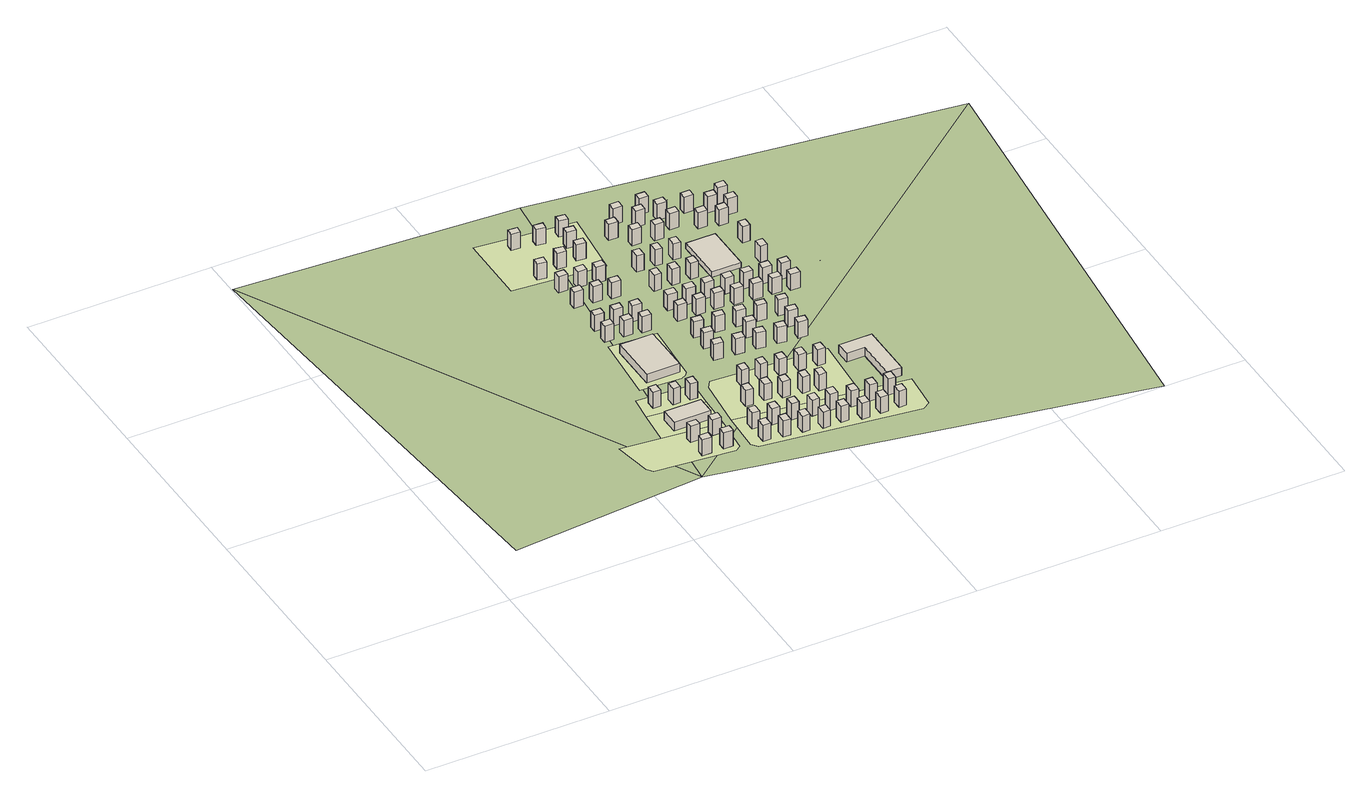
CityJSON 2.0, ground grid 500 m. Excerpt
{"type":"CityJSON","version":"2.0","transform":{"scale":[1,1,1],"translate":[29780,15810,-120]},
"CityObjects":{
"building1":{"type":"Building","geometry":[{"type":"Solid","lod":"1","boundaries":[[[[0,1,2,3]],[[4,5,3,2]],[[6,7,1,0]],[[7,4,2,1]],[[4,7,6,5]],[[6,0,3,5]]]]}]},
"building2":{"type":"Building","geometry":[{"type":"Solid","lod":"1","boundaries":[[[[8,9,10,11]],[[12,13,11,10]],[[14,15,9,8]],[[15,12,10,9]],[[12,15,14,13]],[[14,8,11,13]]]]}]},
"building3":{"type":"Building","geometry":[{"type":"Solid","lod":"1","boundaries":[[[[16,17,18,19]],[[20,21,18,17]],[[22,16,19,23]],[[16,22,20,17]],[[22,23,21,20]],[[19,18,21,23]]]]}]},
"building4":{"type":"Building","geometry":[{"type":"Solid","lod":"1","boundaries":[[[[24,25,26,27]],[[28,29,27,26]],[[30,31,25,24]],[[31,28,26,25]],[[28,31,30,29]],[[30,24,27,29]]]]}]},
"building5":{"type":"Building","geometry":[{"type":"Solid","lod":"1","boundaries":[[[[32,33,34,35]],[[36,37,35,34]],[[38,39,33,32]],[[39,36,34,33]],[[36,39,38,37]],[[38,32,35,37]]]]}]},
"building6":{"type":"Building","geometry":[{"type":"Solid","lod":"1","boundaries":[[[[40,41,42,43]],[[44,45,43,42]],[[46,47,41,40]],[[47,44,42,41]],[[44,47,46,45]],[[46,40,43,45]]]]}]},
"building7":{"type":"Building","geometry":[{"type":"Solid","lod":"1","boundaries":[[[[48,49,50,51]],[[52,53,50,49]],[[54,48,51,55]],[[48,54,52,49]],[[54,55,53,52]],[[51,50,53,55]]]]}]},
"building8":{"type":"Building","geometry":[{"type":"Solid","lod":"1","boundaries":[[[[56,57,58,59]],[[60,61,58,57]],[[62,56,59,63]],[[56,62,60,57]],[[62,63,61,60]],[[59,58,61,63]]]]}]},
"building9":{"type":"Building","geometry":[{"type":"Solid","lod":"1","boundaries":[[[[64,65,66,67]],[[68,69,66,65]],[[70,64,67,71]],[[64,70,68,65]],[[70,71,69,68]],[[67,66,69,71]]]]}]},
"building10":{"type":"Building","geometry":[{"type":"Solid","lod":"1","boundaries":[[[[72,73,74,75]],[[76,77,75,74]],[[78,79,73,72]],[[79,76,74,73]],[[76,79,78,77]],[[78,72,75,77]]]]}]},
"building11":{"type":"Building","geometry":[{"type":"Solid","lod":"1","boundaries":[[[[80,81,82,83]],[[84,85,82,81]],[[86,80,83,87]],[[80,86,84,81]],[[86,87,85,84]],[[83,82,85,87]]]]}]},
"building12":{"type":"Building","geometry":[{"type":"Solid","lod":"1","boundaries":[[[[88,89,90,91]],[[92,93,90,89]],[[94,95,88,91]],[[95,92,89,88]],[[92,95,94,93]],[[94,91,90,93]]]]}]},
"building13":{"type":"Building","geometry":[{"type":"Solid","lod":"1","boundaries":[[[[96,97,98,99]],[[100,101,99,98]],[[102,103,97,96]],[[103,100,98,97]],[[100,103,102,101]],[[102,96,99,101]]]]}]},
"building14":{"type":"Building","geometry":[{"type":"Solid","lod":"1","boundaries":[[[[104,105,106,107]],[[108,109,106,105]],[[110,104,107,111]],[[104,110,108,105]],[[110,111,109,108]],[[107,106,109,111]]]]}]},
"building15":{"type":"Building","geometry":[{"type":"Solid","lod":"1","boundaries":[[[[112,113,114,115]],[[116,117,115,114]],[[118,119,113,112]],[[119,116,114,113]],[[116,119,118,117]],[[118,112,115,117]]]]}]},
"building16":{"type":"Building","geometry":[{"type":"Solid","lod":"1","boundaries":[[[[120,121,122,123]],[[124,125,123,122]],[[126,127,121,120]],[[127,124,122,121]],[[124,127,126,125]],[[126,120,123,125]]]]}]},
"building17":{"type":"Building","geometry":[{"type":"Solid","lod":"1","boundaries":[[[[128,129,130,131]],[[132,133,130,129]],[[134,128,131,135]],[[128,134,132,129]],[[134,135,133,132]],[[131,130,133,135]]]]}]},
"building18":{"type":"Building","geometry":[{"type":"Solid","lod":"1","boundaries":[[[[136,137,138,139]],[[140,141,138,137]],[[142,136,139,143]],[[136,142,140,137]],[[142,143,141,140]],[[139,138,141,143]]]]}]},
"building19":{"type":"Building","geometry":[{"type":"Solid","lod":"1","boundaries":[[[[144,145,146,147]],[[148,149,147,146]],[[150,151,145,144]],[[151,148,146,145]],[[148,151,150,149]],[[150,144,147,149]]]]}]},
"building20":{"type":"Building","geometry":[{"type":"Solid","lod":"1","boundaries":[[[[152,153,154,155]],[[156,157,155,154]],[[158,159,153,152]],[[159,156,154,153]],[[156,159,158,157]],[[158,152,155,157]]]]}]},
"building21":{"type":"Building","geometry":[{"type":"Solid","lod":"1","boundaries":[[[[160,161,162,163]],[[164,165,160,163]],[[165,164,166,167]],[[166,164,163,162]],[[166,162,161,167]],[[167,161,160,165]]]]}]},
"building22":{"type":"Building","geometry":[{"type":"Solid","lod":"1","boundaries":[[[[168,169,170,171]],[[172,173,170,169]],[[174,168,171,175]],[[168,174,172,169]],[[174,175,173,172]],[[171,170,173,175]]]]}]},
"building23":{"type":"Building","geometry":[{"type":"Solid","lod":"1","boundaries":[[[[176,177,178,179]],[[180,181,179,178]],[[182,183,177,176]],[[183,180,178,177]],[[180,183,182,181]],[[182,176,179,181]]]]}]},
"building24":{"type":"Building","geometry":[{"type":"Solid","lod":"1","boundaries":[[[[184,185,186,187]],[[188,189,187,186]],[[190,191,185,184]],[[191,188,186,185]],[[188,191,190,189]],[[190,184,187,189]]]]}]},
"building25":{"type":"Building","geometry":[{"type":"Solid","lod":"1","boundaries":[[[[192,193,194,195]],[[196,197,194,193]],[[198,192,195,199]],[[192,198,196,193]],[[198,199,197,196]],[[195,194,197,199]]]]}]},
"building26":{"type":"Building","geometry":[{"type":"Solid","lod":"1","boundaries":[[[[200,201,202,203]],[[204,205,203,202]],[[201,206,204,202]],[[207,205,204,206]],[[206,201,200,207]],[[200,203,205,207]]]]}]},
"building27":{"type":"Building","geometry":[{"type":"Solid","lod":"1","boundaries":[[[[208,209,210,211]],[[212,213,210,209]],[[214,208,211,215]],[[208,214,212,209]],[[214,215,213,212]],[[211,210,213,215]]]]}]},
"building28":{"type":"Building","geometry":[{"type":"Solid","lod":"1","boundaries":[[[[216,217,218,219]],[[220,221,219,218]],[[222,223,217,216]],[[223,220,218,217]],[[220,223,222,221]],[[222,216,219,221]]]]}]},
"building29":{"type":"Building","geometry":[{"type":"Solid","lod":"1","boundaries":[[[[224,225,226,227]],[[228,229,226,225]],[[230,224,227,231]],[[224,230,228,225]],[[230,231,229,228]],[[227,226,229,231]]]]}]},
"building30":{"type":"Building","geometry":[{"type":"Solid","lod":"1","boundaries":[[[[232,233,234,235]],[[236,237,235,234]],[[238,239,233,232]],[[239,236,234,233]],[[236,239,238,237]],[[238,232,235,237]]]]}]},
"building31":{"type":"Building","geometry":[{"type":"Solid","lod":"1","boundaries":[[[[240,241,242,243]],[[244,245,242,241]],[[246,240,243,247]],[[240,246,244,241]],[[246,247,245,244]],[[243,242,245,247]]]]}]},
"building32":{"type":"Building","geometry":[{"type":"Solid","lod":"1","boundaries":[[[[248,249,250,251]],[[251,252,253,248]],[[253,252,254,255]],[[250,254,252,251]],[[250,249,255,254]],[[249,248,253,255]]]]}]},
"building33":{"type":"Building","geometry":[{"type":"Solid","lod":"1","boundaries":[[[[256,257,258,259]],[[260,261,259,258]],[[262,263,257,256]],[[263,260,258,257]],[[260,263,262,261]],[[262,256,259,261]]]]}]},
"building34":{"type":"Building","geometry":[{"type":"Solid","lod":"1","boundaries":[[[[264,265,266,267]],[[268,269,267,266]],[[270,271,265,264]],[[268,271,270,269]],[[270,264,267,269]],[[271,268,266,265]]]]}]},
"building35":{"type":"Building","geometry":[{"type":"Solid","lod":"1","boundaries":[[[[272,273,274,275]],[[276,277,274,273]],[[278,272,275,279]],[[272,278,276,273]],[[278,279,277,276]],[[275,274,277,279]]]]}]},
"building36":{"type":"Building","geometry":[{"type":"Solid","lod":"1","boundaries":[[[[280,281,282,283]],[[284,285,282,281]],[[286,280,283,287]],[[280,286,284,281]],[[286,287,285,284]],[[283,282,285,287]]]]}]},
"building37":{"type":"Building","geometry":[{"type":"Solid","lod":"1","boundaries":[[[[288,289,290,291]],[[292,293,291,290]],[[294,295,289,288]],[[292,295,294,293]],[[294,288,291,293]],[[295,292,290,289]]]]}]},
"building38":{"type":"Building","geometry":[{"type":"Solid","lod":"1","boundaries":[[[[296,297,298,299]],[[300,301,299,298]],[[302,303,297,296]],[[303,300,298,297]],[[300,303,302,301]],[[302,296,299,301]]]]}]},
"building39":{"type":"Building","geometry":[{"type":"Solid","lod":"1","boundaries":[[[[304,305,306,307]],[[308,309,306,305]],[[310,304,307,311]],[[304,310,308,305]],[[310,311,309,308]],[[307,306,309,311]]]]}]},
"building40":{"type":"Building","geometry":[{"type":"Solid","lod":"1","boundaries":[[[[312,313,314,315]],[[316,317,315,314]],[[313,318,316,314]],[[319,317,316,318]],[[318,313,312,319]],[[312,315,317,319]]]]}]},
"building41":{"type":"Building","geometry":[{"type":"Solid","lod":"1","boundaries":[[[[320,321,322,323]],[[324,325,322,321]],[[325,326,323,322]],[[327,324,321,320]],[[325,324,327,326]],[[327,320,323,326]]]]}]},
"building42":{"type":"Building","geometry":[{"type":"Solid","lod":"1","boundaries":[[[[328,329,330,331]],[[332,333,330,329]],[[334,328,331,335]],[[328,334,332,329]],[[334,335,333,332]],[[331,330,333,335]]]]}]},
"building43":{"type":"Building","geometry":[{"type":"Solid","lod":"1","boundaries":[[[[336,337,338,339]],[[339,340,341,336]],[[341,340,342,343]],[[338,342,340,339]],[[338,337,343,342]],[[337,336,341,343]]]]}]},
"building44":{"type":"Building","geometry":[{"type":"Solid","lod":"1","boundaries":[[[[344,345,346,347]],[[348,349,347,346]],[[350,351,345,344]],[[351,348,346,345]],[[348,351,350,349]],[[350,344,347,349]]]]}]},
"building45":{"type":"Building","geometry":[{"type":"Solid","lod":"1","boundaries":[[[[352,353,354,355]],[[356,357,355,354]],[[358,359,353,352]],[[356,359,358,357]],[[358,352,355,357]],[[359,356,354,353]]]]}]},
"building46":{"type":"Building","geometry":[{"type":"Solid","lod":"1","boundaries":[[[[360,361,362,363]],[[364,365,362,361]],[[366,360,363,367]],[[360,366,364,361]],[[366,367,365,364]],[[363,362,365,367]]]]}]},
"building47":{"type":"Building","geometry":[{"type":"Solid","lod":"1","boundaries":[[[[368,369,370,371]],[[372,373,370,369]],[[374,368,371,375]],[[368,374,372,369]],[[374,375,373,372]],[[371,370,373,375]]]]}]},
"building48":{"type":"Building","geometry":[{"type":"Solid","lod":"1","boundaries":[[[[376,377,378,379]],[[380,381,379,378]],[[382,383,377,376]],[[383,380,378,377]],[[380,383,382,381]],[[382,376,379,381]]]]}]},
"building49":{"type":"Building","geometry":[{"type":"Solid","lod":"1","boundaries":[[[[384,385,386,387]],[[388,389,387,386]],[[385,390,388,386]],[[391,389,388,390]],[[390,385,384,391]],[[384,387,389,391]]]]}]},
"building50":{"type":"Building","geometry":[{"type":"Solid","lod":"1","boundaries":[[[[392,393,394,395]],[[396,397,394,393]],[[398,392,395,399]],[[392,398,396,393]],[[398,399,397,396]],[[395,394,397,399]]]]}]},
"building51":{"type":"Building","geometry":[{"type":"Solid","lod":"1","boundaries":[[[[400,401,402,403]],[[404,405,402,401]],[[405,406,403,402]],[[407,404,401,400]],[[405,404,407,406]],[[407,400,403,406]]]]}]},
"building52":{"type":"Building","geometry":[{"type":"Solid","lod":"1","boundaries":[[[[408,409,410,411]],[[412,413,410,409]],[[414,408,411,415]],[[408,414,412,409]],[[414,415,413,412]],[[411,410,413,415]]]]}]},
"building53":{"type":"Building","geometry":[{"type":"Solid","lod":"1","boundaries":[[[[416,417,418,419]],[[420,421,419,418]],[[417,422,420,418]],[[423,421,420,422]],[[422,417,416,423]],[[416,419,421,423]]]]}]},
"building54":{"type":"Building","geometry":[{"type":"Solid","lod":"1","boundaries":[[[[424,425,426,427]],[[428,429,426,425]],[[430,424,427,431]],[[424,430,428,425]],[[430,431,429,428]],[[427,426,429,431]]]]}]},
"building55":{"type":"Building","geometry":[{"type":"Solid","lod":"1","boundaries":[[[[432,433,434,435]],[[436,437,434,433]],[[438,432,435,439]],[[432,438,436,433]],[[438,439,437,436]],[[435,434,437,439]]]]}]},
"building56":{"type":"Building","geometry":[{"type":"Solid","lod":"1","boundaries":[[[[440,441,442,443]],[[444,445,443,442]],[[446,447,441,440]],[[447,444,442,441]],[[444,447,446,445]],[[446,440,443,445]]]]}]},
"building57":{"type":"Building","geometry":[{"type":"Solid","lod":"1","boundaries":[[[[448,449,450,451]],[[452,453,450,449]],[[454,448,451,455]],[[448,454,452,449]],[[454,455,453,452]],[[451,450,453,455]]]]}]},
"building58":{"type":"Building","geometry":[{"type":"Solid","lod":"1","boundaries":[[[[456,457,458,459]],[[460,461,459,458]],[[462,463,457,456]],[[460,463,462,461]],[[462,456,459,461]],[[463,460,458,457]]]]}]},
"building59":{"type":"Building","geometry":[{"type":"Solid","lod":"1","boundaries":[[[[464,465,466,467]],[[468,469,467,466]],[[470,471,465,464]],[[471,468,466,465]],[[468,471,470,469]],[[470,464,467,469]]]]}]},
"building60":{"type":"Building","geometry":[{"type":"Solid","lod":"1","boundaries":[[[[472,473,474,475]],[[476,477,474,473]],[[478,472,475,479]],[[472,478,476,473]],[[478,479,477,476]],[[475,474,477,479]]]]}]},
"building61":{"type":"Building","geometry":[{"type":"Solid","lod":"1","boundaries":[[[[480,481,482,483]],[[484,485,482,481]],[[486,480,483,487]],[[480,486,484,481]],[[486,487,485,484]],[[483,482,485,487]]]]}]},
"building62":{"type":"Building","geometry":[{"type":"Solid","lod":"1","boundaries":[[[[488,489,490,491]],[[492,493,491,490]],[[494,495,489,488]],[[492,495,494,493]],[[494,488,491,493]],[[495,492,490,489]]]]}]},
"building63":{"type":"Building","geometry":[{"type":"Solid","lod":"1","boundaries":[[[[496,497,498,499]],[[500,501,498,497]],[[502,496,499,503]],[[496,502,500,497]],[[502,503,501,500]],[[499,498,501,503]]]]}]},
"building64":{"type":"Building","geometry":[{"type":"Solid","lod":"1","boundaries":[[[[504,505,506,507]],[[508,509,507,506]],[[510,511,505,504]],[[508,511,510,509]],[[510,504,507,509]],[[511,508,506,505]]]]}]},
"building65":{"type":"Building","geometry":[{"type":"Solid","lod":"1","boundaries":[[[[512,513,514,515]],[[516,517,514,513]],[[518,512,515,519]],[[512,518,516,513]],[[518,519,517,516]],[[515,514,517,519]]]]}]},
"building66":{"type":"Building","geometry":[{"type":"Solid","lod":"1","boundaries":[[[[520,521,522,523]],[[524,525,523,522]],[[526,527,521,520]],[[527,524,522,521]],[[524,527,526,525]],[[526,520,523,525]]]]}]},
"building67":{"type":"Building","geometry":[{"type":"Solid","lod":"1","boundaries":[[[[528,529,530,531]],[[532,533,530,529]],[[534,528,531,535]],[[528,534,532,529]],[[534,535,533,532]],[[531,530,533,535]]]]}]},
"building68":{"type":"Building","geometry":[{"type":"Solid","lod":"1","boundaries":[[[[536,537,538,539]],[[540,541,539,538]],[[542,543,537,536]],[[540,543,542,541]],[[542,536,539,541]],[[543,540,538,537]]]]}]},
"building69":{"type":"Building","geometry":[{"type":"Solid","lod":"1","boundaries":[[[[544,545,546,547]],[[548,549,547,546]],[[550,551,545,544]],[[551,548,546,545]],[[548,551,550,549]],[[550,544,547,549]]]]}]},
"building70":{"type":"Building","geometry":[{"type":"Solid","lod":"1","boundaries":[[[[552,553,554,555]],[[556,557,554,553]],[[558,552,555,559]],[[552,558,556,553]],[[558,559,557,556]],[[555,554,557,559]]]]}]},
"building71":{"type":"Building","geometry":[{"type":"Solid","lod":"1","boundaries":[[[[560,561,562,563]],[[564,565,563,562]],[[566,567,561,560]],[[567,564,562,561]],[[564,567,566,565]],[[566,560,563,565]]]]}]},
"building72":{"type":"Building","geometry":[{"type":"Solid","lod":"1","boundaries":[[[[568,569,570,571]],[[572,573,570,569]],[[574,568,571,575]],[[568,574,572,569]],[[574,575,573,572]],[[571,570,573,575]]]]}]},
"building73":{"type":"Building","geometry":[{"type":"Solid","lod":"1","boundaries":[[[[576,577,578,579]],[[580,581,578,577]],[[582,576,579,583]],[[576,582,580,577]],[[582,583,581,580]],[[579,578,581,583]]]]}]},
"building74":{"type":"Building","geometry":[{"type":"Solid","lod":"1","boundaries":[[[[584,585,586,587]],[[588,589,586,585]],[[589,590,587,586]],[[591,588,585,584]],[[589,588,591,590]],[[591,584,587,590]]]]}]},
"building75":{"type":"Building","geometry":[{"type":"Solid","lod":"1","boundaries":[[[[592,593,594,595]],[[596,597,595,594]],[[598,599,593,592]],[[599,596,594,593]],[[596,599,598,597]],[[598,592,595,597]]]]}]},
"building76":{"type":"Building","geometry":[{"type":"Solid","lod":"1","boundaries":[[[[600,601,602,603]],[[604,605,602,601]],[[606,600,603,607]],[[600,606,604,601]],[[606,607,605,604]],[[603,602,605,607]]]]}]},
"building77":{"type":"Building","geometry":[{"type":"Solid","lod":"1","boundaries":[[[[608,609,610,611]],[[612,613,611,610]],[[614,615,609,608]],[[615,612,610,609]],[[612,615,614,613]],[[614,608,611,613]]]]}]},
"building78":{"type":"Building","geometry":[{"type":"Solid","lod":"1","boundaries":[[[[616,617,618,619]],[[620,621,618,617]],[[622,616,619,623]],[[616,622,620,617]],[[622,623,621,620]],[[619,618,621,623]]]]}]},
"building79":{"type":"Building","geometry":[{"type":"Solid","lod":"1","boundaries":[[[[624,625,626,627]],[[628,629,627,626]],[[630,631,625,624]],[[631,628,626,625]],[[628,631,630,629]],[[630,624,627,629]]]]}]},
"building80":{"type":"Building","geometry":[{"type":"Solid","lod":"1","boundaries":[[[[632,633,634,635]],[[636,637,635,634]],[[638,639,633,632]],[[636,639,638,637]],[[638,632,635,637]],[[639,636,634,633]]]]}]},
"building81":{"type":"Building","geometry":[{"type":"Solid","lod":"1","boundaries":[[[[640,641,642,643]],[[644,645,643,642]],[[646,647,641,640]],[[647,644,642,641]],[[644,647,646,645]],[[646,640,643,645]]]]}]},
"building82":{"type":"Building","geometry":[{"type":"Solid","lod":"1","boundaries":[[[[648,649,650,651]],[[652,653,650,649]],[[654,648,651,655]],[[648,654,652,649]],[[654,655,653,652]],[[651,650,653,655]]]]}]},
"building83":{"type":"Building","geometry":[{"type":"Solid","lod":"1","boundaries":[[[[656,657,658,659]],[[660,661,659,658]],[[662,663,657,656]],[[660,663,662,661]],[[662,656,659,661]],[[663,660,658,657]]]]}]},
"building84":{"type":"Building","geometry":[{"type":"Solid","lod":"1","boundaries":[[[[664,665,666,667]],[[668,669,666,665]],[[669,670,667,666]],[[671,668,665,664]],[[669,668,671,670]],[[671,664,667,670]]]]}]},
"building85":{"type":"Building","geometry":[{"type":"Solid","lod":"1","boundaries":[[[[672,673,674,675]],[[676,677,675,674]],[[678,679,673,672]],[[679,676,674,673]],[[676,679,678,677]],[[678,672,675,677]]]]}]},
"building86":{"type":"Building","geometry":[{"type":"Solid","lod":"1","boundaries":[[[[680,681,682,683]],[[684,685,683,682]],[[686,687,681,680]],[[687,684,682,681]],[[684,687,686,685]],[[686,680,683,685]]]]}]},
"building87":{"type":"Building","geometry":[{"type":"Solid","lod":"1","boundaries":[[[[688,689,690,691]],[[692,693,694,695,690,689]],[[696,697,695,694]],[[698,699,688,691,697,696]],[[699,692,689,688]],[[692,699,698,693]],[[697,691,690,695]],[[698,696,694,693]]]]}]},
"building88":{"type":"Building","geometry":[{"type":"Solid","lod":"1","boundaries":[[[[700,701,702,703]],[[704,705,703,702]],[[706,707,701,700]],[[707,704,702,701]],[[704,707,706,705]],[[706,700,703,705]]]]}]},
"building89":{"type":"Building","geometry":[{"type":"Solid","lod":"1","boundaries":[[[[708,709,710,711]],[[712,713,711,710]],[[714,715,709,708]],[[715,712,710,709]],[[712,715,714,713]],[[714,708,711,713]]]]}]},
"building90":{"type":"Building","geometry":[{"type":"Solid","lod":"1","boundaries":[[[[716,717,718,719]],[[720,721,718,717]],[[722,723,716,719]],[[723,720,717,716]],[[720,723,722,721]],[[722,719,718,721]]]]}]},
"building91":{"type":"Building","geometry":[{"type":"Solid","lod":"1","boundaries":[[[[724,725,726,727]],[[728,729,727,726]],[[730,731,725,724]],[[731,728,726,725]],[[728,731,730,729]],[[730,724,727,729]]]]}]},
"building92":{"type":"Building","geometry":[{"type":"Solid","lod":"1","boundaries":[[[[732,733,734,735]],[[736,737,735,734]],[[738,739,733,732]],[[739,736,734,733]],[[736,739,738,737]],[[738,732,735,737]]]]}]},
"building93":{"type":"Building","geometry":[{"type":"Solid","lod":"1","boundaries":[[[[740,741,742,743]],[[744,745,743,742]],[[746,747,741,740]],[[747,744,742,741]],[[744,747,746,745]],[[746,740,743,745]]]]}]},
"building94":{"type":"Building","geometry":[{"type":"Solid","lod":"1","boundaries":[[[[748,749,750,751]],[[752,753,751,750]],[[754,755,749,748]],[[755,752,750,749]],[[752,755,754,753]],[[754,748,751,753]]]]}]},
"building95":{"type":"Building","geometry":[{"type":"Solid","lod":"1","boundaries":[[[[756,757,758,759]],[[760,761,759,758]],[[762,763,757,756]],[[763,760,758,757]],[[760,763,762,761]],[[762,756,759,761]]]]}]},
"building96":{"type":"Building","geometry":[{"type":"Solid","lod":"1","boundaries":[[[[764,765,766,767]],[[768,769,767,766]],[[770,771,765,764]],[[771,768,766,765]],[[768,771,770,769]],[[770,764,767,769]]]]}]},
"building97":{"type":"Building","geometry":[{"type":"Solid","lod":"1","boundaries":[[[[772,773,774,775]],[[776,777,775,774]],[[778,779,773,772]],[[779,776,774,773]],[[776,779,778,777]],[[778,772,775,777]]]]}]},
"building98":{"type":"Building","geometry":[{"type":"Solid","lod":"1","boundaries":[[[[780,781,782,783]],[[782,784,785,783]],[[781,780,786,787]],[[787,784,782,781]],[[786,785,784,787]],[[786,780,783,785]]]]}]},
"building99":{"type":"Building","geometry":[{"type":"Solid","lod":"1","boundaries":[[[[788,789,790,791]],[[792,793,790,789]],[[794,788,791,795]],[[788,794,792,789]],[[794,795,793,792]],[[791,790,793,795]]]]}]},
"building100":{"type":"Building","geometry":[{"type":"Solid","lod":"1","boundaries":[[[[796,797,798,799]],[[798,800,801,799]],[[797,796,802,803]],[[803,800,798,797]],[[802,801,800,803]],[[802,796,799,801]]]]}]},
"building101":{"type":"Building","geometry":[{"type":"Solid","lod":"1","boundaries":[[[[804,805,806,807]],[[808,809,806,805]],[[810,804,807,811]],[[804,810,808,805]],[[810,811,809,808]],[[807,806,809,811]]]]}]},
"building102":{"type":"Building","geometry":[{"type":"Solid","lod":"1","boundaries":[[[[812,813,814,815]],[[814,816,817,815]],[[813,812,818,819]],[[819,816,814,813]],[[818,817,816,819]],[[818,812,815,817]]]]}]},
"building103":{"type":"Building","geometry":[{"type":"Solid","lod":"1","boundaries":[[[[820,821,822,823]],[[822,824,825,823]],[[821,820,826,827]],[[827,824,822,821]],[[826,825,824,827]],[[826,820,823,825]]]]}]},
"building104":{"type":"Building","geometry":[{"type":"Solid","lod":"1","boundaries":[[[[828,829,830,831]],[[830,832,833,831]],[[829,828,834,835]],[[835,832,830,829]],[[834,833,832,835]],[[834,828,831,833]]]]}]},
"building105":{"type":"Building","geometry":[{"type":"Solid","lod":"1","boundaries":[[[[836,837,838,839]],[[838,840,841,839]],[[837,836,842,843]],[[843,840,838,837]],[[842,841,840,843]],[[842,836,839,841]]]]}]},
"landuse1":{"type":"LandUse","attributes":{"name":"luse4"},"geometry":[{"type":"MultiSurface","lod":"1","boundaries":[[[844,845,846,847,848,849]]]}]},
"landuse2":{"type":"LandUse","attributes":{"name":"luse8"},"geometry":[{"type":"MultiSurface","lod":"1","boundaries":[[[848,850,851,852]]]}]},
"landuse3":{"type":"LandUse","attributes":{"name":"luse1"},"geometry":[{"type":"MultiSurface","lod":"1","boundaries":[[[853,854,855,851,850]]]}]},
"landuse4":{"type":"LandUse","geometry":[{"type":"MultiSurface","lod":"1","boundaries":[[[856,857,858,859,860,861]]]}]},
"landuse5":{"type":"LandUse","geometry":[{"type":"MultiSurface","lod":"1","boundaries":[[[862,863,864,865]]]}]},
"landuse6":{"type":"LandUse","geometry":[{"type":"MultiSurface","lod":"1","boundaries":[[[866,867,868,869,870]]]}]},
"landuse7":{"type":"LandUse","geometry":[{"type":"MultiSurface","lod":"1","boundaries":[[[871,872,869,873,874,875]]]}]},
"terrain1":{"type":"TINRelief","attributes":{"name":"ground","lod":1},"geometry":[{"type":"CompositeSurface","lod":"1","boundaries":[[[876,877,878]],[[876,879,877]],[[877,880,881]],[[879,880,877]]]}]},
"landuse8":{"type":"LandUse","geometry":[{"type":"MultiSurface","lod":"1","boundaries":[[[882,883,884,885,886,887]]]}]},
"landuse9":{"type":"LandUse","geometry":[{"type":"MultiSurface","lod":"1","boundaries":[[[888,889,890,891,892]]]}]},
"landuse10":{"type":"LandUse","geometry":[{"type":"MultiSurface","lod":"1","boundaries":[[[893,894,895,885,884,896,897,898,899]]]}]},
"landuse11":{"type":"LandUse","geometry":[{"type":"MultiSurface","lod":"1","boundaries":[[[900,901,902,890]]]}]},
"landuse12":{"type":"LandUse","geometry":[{"type":"MultiSurface","lod":"1","boundaries":[[[903,872,870,866,904,905]]]}]},
"landuse13":{"type":"LandUse","geometry":[{"type":"MultiSurface","lod":"1","boundaries":[[[906,900,889,888,907]]]}]},
"landuse14":{"type":"LandUse","geometry":[{"type":"MultiSurface","lod":"1","boundaries":[[[908,909,901,900]]]}]}
},
"vertices":[
[678,284,53],[678,304,53],[678,304,5],[678,284,5],[703,304,5],[703,284,5],[703,284,53],[703,304,53],
[678,343,53],[678,363,53],[678,363,5],[678,343,5],[703,363,5],[703,343,5],[703,343,53],[703,363,53],
[664,530,53],[664,530,5],[664,505,5],[664,505,53],[684,530,5],[684,505,5],[684,530,53],[684,505,53],
[736,284,53],[736,304,53],[736,304,5],[736,284,5],[761,304,5],[761,284,5],[761,284,53],[761,304,53],
[665,403,30],[665,453,30],[665,453,5],[665,403,5],[765,453,5],[765,403,5],[765,403,30],[765,453,30],
[736,343,53],[736,363,53],[736,363,5],[736,343,5],[761,363,5],[761,343,5],[761,343,53],[761,363,53],
[712,520,53],[712,520,5],[712,495,5],[712,495,53],[732,520,5],[732,495,5],[732,520,53],[732,495,53],
[757,517,53],[757,517,5],[757,492,5],[757,492,53],[777,517,5],[777,492,5],[777,517,53],[777,492,53],
[833,290,53],[833,290,5],[833,265,5],[833,265,53],[853,290,5],[853,265,5],[853,290,53],[853,265,53],
[686,791,53],[686,811,53],[686,811,5],[686,791,5],[711,811,5],[711,791,5],[711,791,53],[711,811,53],
[833,345,53],[833,345,5],[833,320,5],[833,320,53],[853,345,5],[853,320,5],[853,345,53],[853,320,53],
[698,737,30],[698,737,5],[698,602,5],[698,602,30],[788,737,5],[788,602,5],[788,602,30],[788,737,30],
[686,840,53],[686,860,53],[686,860,5],[686,840,5],[711,860,5],[711,840,5],[711,840,53],[711,860,53],
[883,282,53],[883,282,5],[883,257,5],[883,257,53],[903,282,5],[903,257,5],[903,282,53],[903,257,53],
[686,944,53],[686,964,53],[686,964,5],[686,944,5],[711,964,5],[711,944,5],[711,944,53],[711,964,53],
[736,788,53],[736,808,53],[736,808,5],[736,788,5],[761,808,5],[761,788,5],[761,788,53],[761,808,53],
[883,337,53],[883,337,5],[883,312,5],[883,312,53],[903,337,5],[903,312,5],[903,337,53],[903,312,53],
[862,431,53],[862,431,5],[862,406,5],[862,406,53],[882,431,5],[882,406,5],[882,431,53],[882,406,53],
[682,1015,53],[682,1035,53],[682,1035,5],[682,1015,5],[707,1035,5],[707,1015,5],[707,1015,53],[707,1035,53],
[736,837,53],[736,857,53],[736,857,5],[736,837,5],[761,857,5],[761,837,5],[761,837,53],[761,857,53],
[663,1105,5],[688,1102,5],[686,1082,5],[662,1085,5],[662,1085,53],[663,1105,53],[686,1082,53],[688,1102,53],
[933,277,53],[933,277,5],[933,252,5],[933,252,53],[953,277,5],[953,252,5],[953,277,53],[953,252,53],
[783,781,53],[783,801,53],[783,801,5],[783,781,5],[808,801,5],[808,781,5],[808,781,53],[808,801,53],
[736,941,53],[736,961,53],[736,961,5],[736,941,5],[761,961,5],[761,941,5],[761,941,53],[761,961,53],
[933,332,53],[933,332,5],[933,307,5],[933,307,53],[953,332,5],[953,307,5],[953,332,53],[953,307,53],
[687,1216,53],[663,1218,53],[663,1218,5],[687,1216,5],[664,1238,5],[689,1236,5],[664,1238,53],[689,1236,53],
[912,431,53],[912,431,5],[912,406,5],[912,406,53],[932,431,5],[932,406,5],[932,431,53],[932,406,53],
[783,830,53],[783,850,53],[783,850,5],[783,830,5],[808,850,5],[808,830,5],[808,830,53],[808,850,53],
[891,506,53],[891,506,5],[891,481,5],[891,481,53],[911,506,5],[911,481,5],[911,506,53],[911,481,53],
[732,1012,53],[732,1032,53],[732,1032,5],[732,1012,5],[757,1032,5],[757,1012,5],[757,1012,53],[757,1032,53],
[983,267,53],[983,267,5],[983,242,5],[983,242,53],[1003,267,5],[1003,242,5],[1003,267,53],[1003,242,53],
[725,1120,53],[724,1100,53],[748,1098,53],[750,1117,53],[750,1117,5],[725,1120,5],[748,1098,5],[724,1100,5],
[783,934,53],[783,954,53],[783,954,5],[783,934,5],[808,954,5],[808,934,5],[808,934,53],[808,954,53],
[882,604,53],[884,624,53],[884,624,5],[882,604,5],[909,622,5],[907,602,5],[907,602,53],[909,622,53],
[983,322,53],[983,322,5],[983,297,5],[983,297,53],[1003,322,5],[1003,297,5],[1003,322,53],[1003,297,53],
[956,419,53],[956,419,5],[956,394,5],[956,394,53],[976,419,5],[976,394,5],[976,419,53],[976,394,53],
[882,654,53],[884,674,53],[884,674,5],[882,654,5],[909,672,5],[907,652,5],[907,652,53],[909,672,53],
[780,1006,53],[780,1026,53],[780,1026,5],[780,1006,5],[805,1026,5],[805,1006,5],[805,1006,53],[805,1026,53],
[941,506,53],[941,506,5],[941,481,5],[941,481,53],[961,506,5],[961,481,5],[961,506,53],[961,481,53],
[749,1203,53],[725,1206,53],[725,1206,5],[749,1203,5],[726,1225,5],[751,1223,5],[726,1225,53],[751,1223,53],
[882,704,53],[884,724,53],[884,724,5],[882,704,5],[909,722,53],[909,722,5],[907,702,5],[907,702,53],
[1033,267,53],[1033,267,5],[1033,242,5],[1033,242,53],[1053,267,5],[1053,242,5],[1053,267,53],[1053,242,53],
[782,1126,53],[780,1106,53],[805,1104,53],[807,1124,53],[807,1124,5],[782,1126,5],[805,1104,5],[780,1106,5],
[879,780,53],[879,800,53],[879,800,5],[879,780,5],[904,800,5],[904,780,5],[904,780,53],[904,800,53],
[937,599,53],[939,619,53],[939,619,5],[937,599,5],[964,617,5],[962,597,5],[962,597,53],[964,617,53],
[1006,412,53],[1006,412,5],[1006,387,5],[1006,387,53],[1026,412,5],[1026,387,5],[1026,412,53],[1026,387,53],
[1033,322,53],[1033,322,5],[1033,297,5],[1033,297,53],[1053,322,5],[1053,297,5],[1053,322,53],[1053,297,53],
[879,829,53],[879,849,53],[879,849,5],[879,829,5],[904,849,5],[904,829,5],[904,829,53],[904,849,53],
[808,1159,53],[783,1161,53],[783,1161,5],[808,1159,5],[785,1181,5],[810,1178,5],[785,1181,53],[810,1178,53],
[991,501,53],[991,501,5],[991,476,5],[991,476,53],[1011,501,5],[1011,476,5],[1011,501,53],[1011,476,53],
[937,699,53],[939,719,53],[939,719,5],[937,699,5],[964,717,53],[964,717,5],[962,697,5],[962,697,53],
[1083,254,53],[1083,254,5],[1083,229,5],[1083,229,53],[1103,254,5],[1103,229,5],[1103,254,53],[1103,229,53],
[812,1207,53],[788,1210,53],[788,1210,5],[812,1207,5],[789,1230,5],[814,1227,5],[789,1230,53],[814,1227,53],
[886,937,53],[886,937,5],[886,912,5],[886,912,53],[906,937,5],[906,912,5],[906,937,53],[906,912,53],
[1046,403,53],[1046,403,5],[1046,378,5],[1046,378,53],[1066,403,5],[1066,378,5],[1066,403,53],[1066,378,53],
[929,780,53],[929,800,53],[929,800,5],[929,780,5],[954,800,5],[954,780,5],[954,780,53],[954,800,53],
[1083,309,53],[1083,309,5],[1083,284,5],[1083,284,53],[1103,309,5],[1103,284,5],[1103,309,53],[1103,284,53],
[992,595,53],[994,615,53],[994,615,5],[992,595,5],[1018,612,5],[1017,592,5],[1017,592,53],[1018,612,53],
[929,829,53],[929,849,53],[929,849,5],[929,829,5],[954,849,5],[954,829,5],[954,829,53],[954,849,53],
[1041,496,53],[1041,496,5],[1041,471,5],[1041,471,53],[1061,496,5],[1061,471,5],[1061,496,53],[1061,471,53],
[886,1024,53],[886,1024,5],[886,999,5],[886,999,53],[906,1024,5],[906,999,5],[906,1024,53],[906,999,53],
[992,645,53],[994,665,53],[994,665,5],[992,645,5],[1018,662,5],[1017,642,5],[1017,642,53],[1018,662,53],
[1133,254,53],[1133,254,5],[1133,229,5],[1133,229,53],[1153,254,5],[1153,229,5],[1153,254,53],[1153,229,53],
[992,695,53],[994,715,53],[994,715,5],[992,695,5],[1018,712,5],[1017,692,5],[1017,692,53],[1018,712,53],
[936,937,53],[936,937,5],[936,912,5],[936,912,53],[956,937,5],[956,912,5],[956,937,53],[956,912,53],
[979,780,53],[979,800,53],[979,800,5],[979,780,5],[1004,800,5],[1004,780,5],[1004,780,53],[1004,800,53],
[1133,309,53],[1133,309,5],[1133,284,5],[1133,284,53],[1153,309,5],[1153,284,5],[1153,309,53],[1153,284,53],
[1047,590,53],[1048,610,53],[1048,610,5],[1047,590,5],[1073,607,5],[1071,587,5],[1071,587,53],[1073,607,53],
[979,829,53],[979,849,53],[979,849,5],[979,829,5],[1004,849,5],[1004,829,5],[1004,829,53],[1004,849,53],
[1090,491,53],[1090,491,5],[1090,466,5],[1090,466,53],[1110,491,5],[1110,466,5],[1110,491,53],[1110,466,53],
[887,1141,53],[887,1161,53],[887,1161,5],[887,1141,5],[912,1161,5],[912,1141,5],[912,1141,53],[912,1161,53],
[936,1024,53],[936,1024,5],[936,999,5],[936,999,53],[956,1024,5],[956,999,5],[956,1024,53],[956,999,53],
[1183,254,53],[1183,254,5],[1183,229,5],[1183,229,53],[1203,254,5],[1203,229,5],[1203,254,53],[1203,229,53],
[1047,690,53],[1048,710,53],[1048,710,5],[1047,690,5],[1073,707,53],[1073,707,5],[1071,687,5],[1071,687,53],
[926,1096,53],[926,1116,53],[926,1116,5],[926,1096,5],[951,1116,5],[951,1096,5],[951,1096,53],[951,1116,53],
[986,937,53],[986,937,5],[986,912,5],[986,912,53],[1006,937,5],[1006,912,5],[1006,937,53],[1006,912,53],
[1029,773,53],[1029,793,53],[1029,793,5],[1029,773,5],[1054,793,5],[1054,773,5],[1054,773,53],[1054,793,53],
[1183,309,53],[1183,309,5],[1183,284,5],[1183,284,53],[1203,309,5],[1203,284,5],[1203,309,53],[1203,284,53],
[1029,822,53],[1029,842,53],[1029,842,5],[1029,822,5],[1054,842,5],[1054,822,5],[1054,822,53],[1054,842,53],
[1101,585,53],[1103,605,53],[1103,605,5],[1101,585,5],[1128,602,5],[1126,583,5],[1126,583,53],[1128,602,53],
[926,1191,53],[926,1211,53],[926,1211,5],[926,1191,5],[951,1211,5],[951,1191,5],[951,1191,53],[951,1211,53],
[986,1024,53],[986,1024,5],[986,999,5],[986,999,53],[1006,1024,5],[1006,999,5],[1006,1024,53],[1006,999,53],
[1101,635,53],[1103,655,53],[1103,655,5],[1101,635,5],[1128,652,5],[1126,633,5],[1126,633,53],[1128,652,53],
[1101,685,53],[1103,705,53],[1103,705,5],[1101,685,5],[1128,702,53],[1128,702,5],[1126,683,5],[1126,683,53],
[982,1087,53],[982,1107,53],[982,1107,5],[982,1087,5],[1007,1107,5],[1007,1087,5],[1007,1087,53],[1007,1107,53],
[1079,769,53],[1079,789,53],[1079,789,5],[1079,769,5],[1104,789,5],[1104,769,5],[1104,769,53],[1104,789,53],
[1158,487,30],[1158,487,5],[1158,447,5],[1158,447,30],[1248,487,5],[1248,337,5],[1208,337,5],[1208,447,5],[1208,337,30],[1208,447,30],[1248,337,30],[1248,487,30],
[968,1156,53],[968,1176,53],[968,1176,5],[968,1156,5],[993,1176,5],[993,1156,5],[993,1156,53],[993,1176,53],
[1079,818,53],[1079,838,53],[1079,838,5],[1079,818,5],[1104,838,5],[1104,818,5],[1104,818,53],[1104,838,53],
[1034,1026,21],[1034,1026,5],[1034,896,5],[1034,896,21],[1114,1026,5],[1114,896,5],[1114,896,21],[1114,1026,21],
[999,1195,53],[999,1215,53],[999,1215,5],[999,1195,5],[1024,1215,5],[1024,1195,5],[1024,1195,53],[1024,1215,53],
[1129,766,53],[1129,786,53],[1129,786,5],[1129,766,5],[1154,786,5],[1154,766,5],[1154,766,53],[1154,786,53],
[1035,1109,53],[1035,1129,53],[1035,1129,5],[1035,1109,5],[1060,1129,5],[1060,1109,5],[1060,1109,53],[1060,1129,53],
[1129,815,53],[1129,835,53],[1129,835,5],[1129,815,5],[1154,835,5],[1154,815,5],[1154,815,53],[1154,835,53],
[1027,1156,53],[1027,1176,53],[1027,1176,5],[1027,1156,5],[1052,1176,5],[1052,1156,5],[1052,1156,53],[1052,1176,53],
[1176,760,53],[1176,780,53],[1176,780,5],[1176,760,5],[1201,780,5],[1201,760,5],[1201,760,53],[1201,780,53],
[1176,809,53],[1176,829,53],[1176,829,5],[1176,809,5],[1201,829,5],[1201,809,5],[1201,809,53],[1201,829,53],
[1097,1080,53],[1097,1100,53],[1097,1100,5],[1097,1080,5],[1122,1100,5],[1122,1080,5],[1122,1080,53],[1122,1100,53],
[1164,918,53],[1164,918,5],[1164,893,5],[1164,893,53],[1184,918,5],[1184,893,5],[1184,918,53],[1184,893,53],
[1097,1150,53],[1097,1170,53],[1097,1170,5],[1097,1150,5],[1122,1170,5],[1122,1150,5],[1122,1150,53],[1122,1170,53],
[1164,1005,53],[1164,1005,5],[1164,980,5],[1164,980,53],[1184,1005,5],[1184,980,5],[1184,1005,53],[1184,980,53],
[1147,1067,53],[1147,1087,53],[1147,1087,5],[1147,1067,5],[1172,1087,5],[1172,1067,5],[1172,1067,53],[1172,1087,53],
[1147,1124,53],[1147,1144,53],[1147,1144,5],[1147,1124,5],[1172,1144,5],[1172,1124,5],[1172,1124,53],[1172,1144,53],
[1186,1095,53],[1186,1115,53],[1186,1115,5],[1186,1095,5],[1211,1115,5],[1211,1095,5],[1211,1095,53],[1211,1115,53],
[1186,1145,53],[1186,1165,53],[1186,1165,5],[1186,1145,5],[1211,1165,5],[1211,1145,5],[1211,1145,53],[1211,1165,53],
[759,265,5],[546,285,5],[534,301,5],[516,403,5],[783,374,5],[774,275,5],
[787,467,5],[633,483,5],[624,392,5],
[791,519,5],[777,543,5],[641,552,5],
[801,594,5],[813,762,5],[685,771,5],[669,584,5],[780,578,5],[794,584,5],
[835,1055,5],[854,1242,5],[587,1269,5],[587,1076,5],
[1143,515,5],[834,535,5],[820,515,5],[806,376,5],[1131,331,5],
[1254,211,5],[1263,313,5],[801,269,5],[814,253,5],[1232,197,5],
[1903,1210,5],[637,210,5],[1781,2,5],[762,1356,5],[4,1399,5],[107,166,5],
[840,573,5],[1157,549,5],[1171,738,5],[838,763,5],[831,673,5],[831,590,5],
[1017,888,5],[1031,1045,5],[863,1068,5],[853,922,5],[865,902,5],
[871,864,5],[849,857,5],[846,846,5],[1297,724,5],[1304,812,5],[1294,830,5],[1261,834,5],
[1071,1040,5],[1087,1216,5],[879,1241,5],
[1274,474,5],[1250,505,5],[1266,497,5],
[1131,1037,5],[1117,879,5],
[1322,1029,5],[1334,1189,5]
]}
